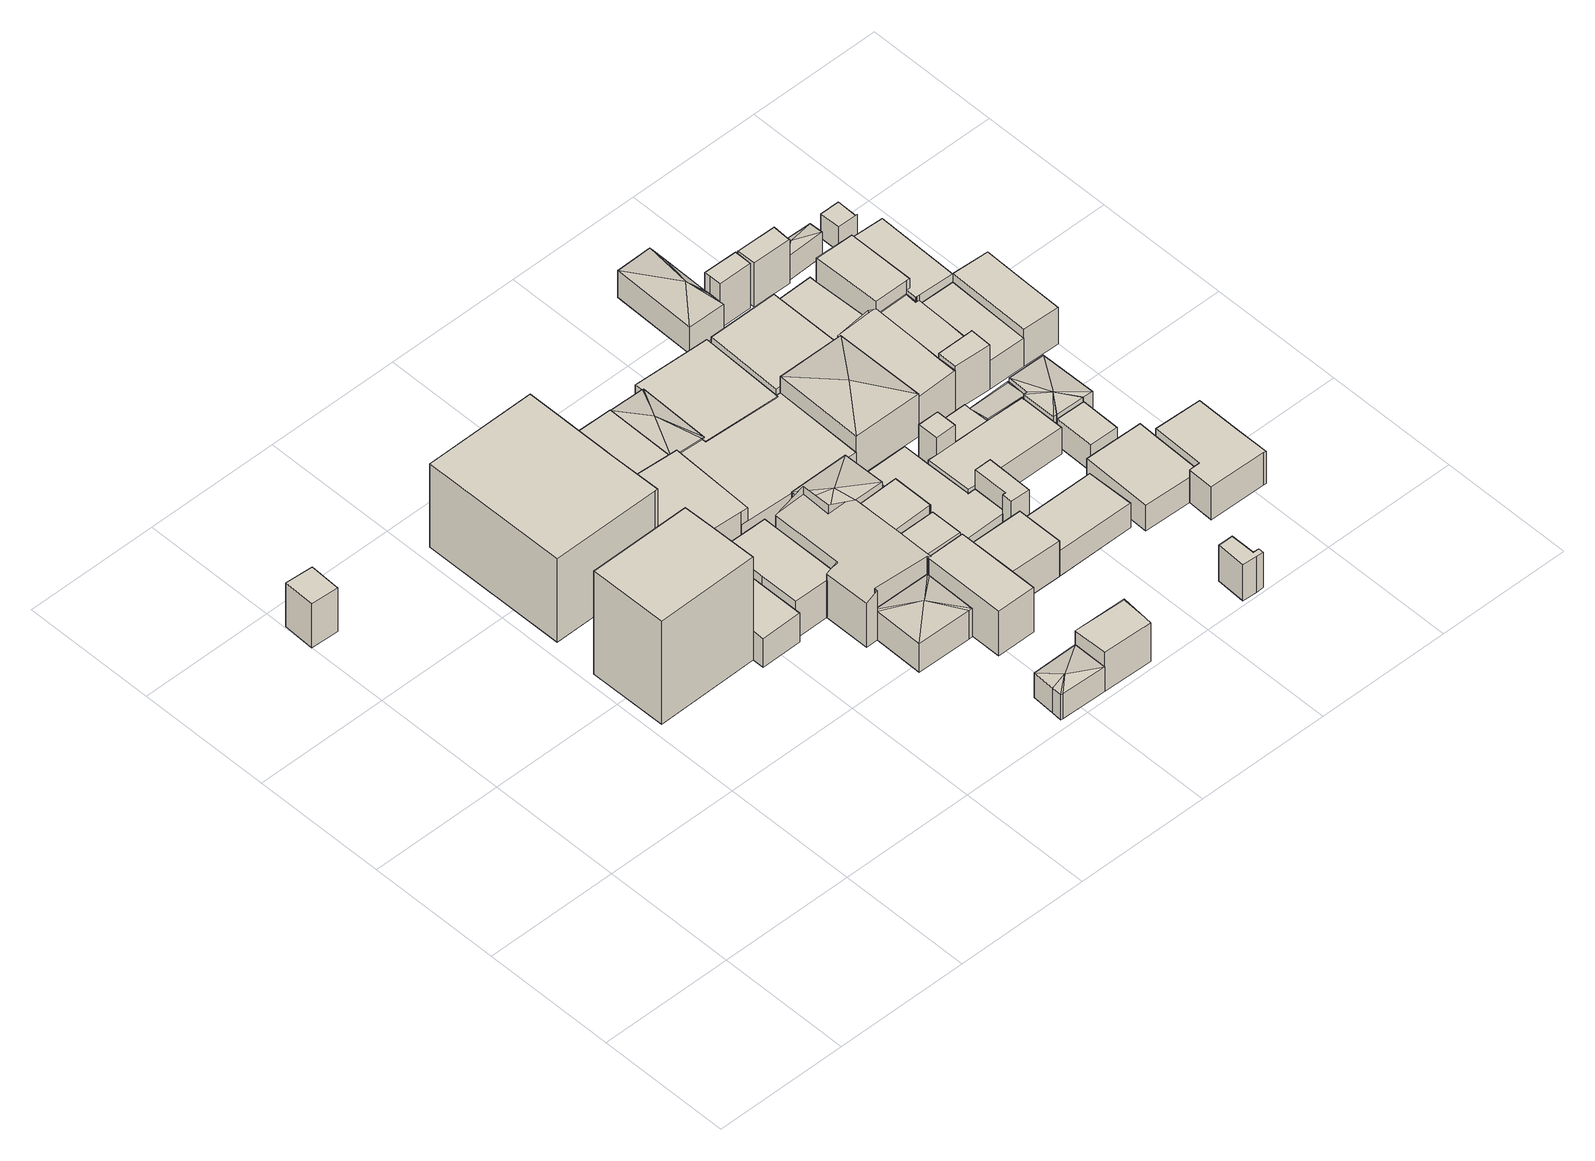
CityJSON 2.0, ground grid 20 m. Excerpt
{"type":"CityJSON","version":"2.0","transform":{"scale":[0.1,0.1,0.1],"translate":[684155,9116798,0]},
"CityObjects":{
"building1":{"type":"Building","attributes":{"Building Type":"Residential","Roof Shape":"shed","Roof Material":"Concrete Glazed Tile","Roof Material Code":"1","Roof Direction":"west","Building Height":7.46,"Roof Slope":18.2,"Footprint Area":19.96,"Solar PV Capacity Low":2.5,"Solar PV Capacity High":3.28,"Solar Annual Energy Low":3604,"Solar Annual Energy High":4750,"Suitable PV Area":14.92},"geometry":[{"type":"MultiSurface","lod":"2.2","boundaries":[[[0,1,2,3]],[[3,2,4,5]],[[2,1,6,4]],[[1,0,7,6]],[[0,3,5,7]],[[5,4,6,7]]]}]},
"building2":{"type":"Building","attributes":{"Building Type":"Office Building","Roof Shape":"flat","Roof Material":"Asbestos Sheet","Roof Material Code":"4","Roof Direction":"west","Building Height":17.81,"Roof Slope":13.5,"Footprint Area":178.63,"Solar PV Capacity Low":24.09,"Solar PV Capacity High":31.64,"Solar Annual Energy Low":34732,"Solar Annual Energy High":45774,"Suitable PV Area":143.8},"geometry":[{"type":"MultiSurface","lod":"2.2","boundaries":[[[8,9,10,11,12]],[[12,11,13,14]],[[11,10,15,13]],[[10,9,16,15]],[[9,8,17,16]],[[8,12,14,17]],[[14,13,15,16,17]]]}]},
"building3":{"type":"Building","attributes":{"Building Type":"Office Building","Roof Shape":"flat","Roof Material":"Asbestos Sheet","Roof Material Code":"4","Roof Direction":"west","Building Height":14.41,"Roof Slope":14,"Footprint Area":370.22,"Solar PV Capacity Low":49.92,"Solar PV Capacity High":65.57,"Solar Annual Energy Low":71982,"Solar Annual Energy High":94867,"Suitable PV Area":298.03},"geometry":[{"type":"MultiSurface","lod":"2.2","boundaries":[[[18,19,20,21,22,23,24,25]],[[25,24,26,27]],[[24,23,28,26]],[[23,22,29,28]],[[22,21,30,29]],[[21,20,31,30]],[[20,19,32,31]],[[19,18,33,32]],[[18,25,27,33]],[[27,26,28,29,30,31,32,33]]]}]},
"building4":{"type":"Building","attributes":{"Building Type":"Residential","Roof Shape":"flat","Roof Material":"Concrete Glazed Tile","Roof Material Code":"1","Roof Direction":"west","Building Height":5,"Roof Slope":12.1,"Footprint Area":56.29,"Solar PV Capacity Low":7.05,"Solar PV Capacity High":9.26,"Solar Annual Energy Low":10163,"Solar Annual Energy High":13394,"Suitable PV Area":42.08},"geometry":[{"type":"MultiSurface","lod":"2.2","boundaries":[[[34,35,12,11,36,37]],[[37,36,38,39]],[[36,11,40,38]],[[11,12,41,40]],[[12,35,42,41]],[[35,34,43,42]],[[34,37,39,43]],[[39,38,40,41,42,43]]]}]},
"building5":{"type":"Building","attributes":{"Building Type":"Residential","Roof Shape":"shed","Roof Material":"Concrete Glazed Tile","Roof Material Code":"1","Roof Direction":"west","Building Height":6.38,"Roof Slope":10.8,"Footprint Area":87.4,"Solar PV Capacity Low":10.94,"Solar PV Capacity High":14.37,"Solar Annual Energy Low":15779,"Solar Annual Energy High":20795,"Suitable PV Area":65.33},"geometry":[{"type":"MultiSurface","lod":"2.2","boundaries":[[[44,35,34,45,46,47,48,49,50]],[[50,49,51,52]],[[49,48,53,51]],[[48,47,54,53]],[[47,46,55,54]],[[46,45,56,55]],[[45,34,57,56]],[[34,35,58,57]],[[35,44,59,58]],[[44,50,52,59]],[[52,51,53,54,55,56,57,58,59]]]}]},
"building6":{"type":"Building","attributes":{"Building Type":"Residential","Roof Shape":"shed","Roof Material":"Concrete Glazed Tile","Roof Material Code":"1","Roof Direction":"west","Building Height":6.93,"Roof Slope":19.7,"Footprint Area":144.08,"Solar PV Capacity Low":18.04,"Solar PV Capacity High":23.69,"Solar Annual Energy Low":26013,"Solar Annual Energy High":34283,"Suitable PV Area":107.7},"geometry":[{"type":"MultiSurface","lod":"2.2","boundaries":[[[22,21,20,19,60,61,62,63]],[[63,62,64,65]],[[62,61,66,64]],[[61,60,67,66]],[[60,19,68,67]],[[19,20,69,68]],[[20,21,70,69]],[[21,22,71,70]],[[22,63,65,71]],[[65,64,66,67,68,69,70,71]]]}]},
"building7":{"type":"Building","attributes":{"Building Type":"Residential","Roof Shape":"hip","Roof Material":"Concrete Aluminum Tile","Roof Material Code":"2","Roof Direction":"west","Building Height":4.93,"Roof Slope":23.8,"Footprint Area":68.33,"Solar PV Capacity Low":8.56,"Solar PV Capacity High":11.24,"Solar Annual Energy Low":12336,"Solar Annual Energy High":16258,"Suitable PV Area":51.07},"geometry":[{"type":"MultiSurface","lod":"2.2","boundaries":[[[72,73,74,75,76,77,78]],[[78,77,79,80]],[[77,76,81,79]],[[76,75,82,81]],[[75,74,83,82]],[[74,73,84,83]],[[73,72,85,84]],[[72,78,80,85]],[[80,79,86]],[[79,81,86]],[[81,82,86]],[[82,83,86]],[[83,84,86]],[[84,85,86]],[[85,80,86]]]}]},
"building8":{"type":"Building","attributes":{"Building Type":"Residential","Roof Shape":"hip","Roof Material":"Concrete Glazed Tile","Roof Material Code":"1","Roof Direction":"west","Building Height":4.34,"Roof Slope":26.6,"Footprint Area":35.18,"Solar PV Capacity Low":4.41,"Solar PV Capacity High":5.79,"Solar Annual Energy Low":6352,"Solar Annual Energy High":8371,"Suitable PV Area":26.3},"geometry":[{"type":"MultiSurface","lod":"2.2","boundaries":[[[87,88,89,90,91,92]],[[92,91,93,94]],[[91,90,95,93]],[[90,89,96,95]],[[89,88,97,96]],[[88,87,98,97]],[[87,92,94,98]],[[94,93,99]],[[93,95,99]],[[95,96,99]],[[96,97,99]],[[97,98,99]],[[98,94,99]]]}]},
"building9":{"type":"Building","attributes":{"Building Type":"Residential","Roof Shape":"gable","Roof Material":"Concrete Glazed Tile","Roof Material Code":"1","Roof Direction":"west","Building Height":7.54,"Roof Slope":29.9,"Footprint Area":152.27,"Solar PV Capacity Low":19.06,"Solar PV Capacity High":25.04,"Solar Annual Energy Low":27491,"Solar Annual Energy High":36231,"Suitable PV Area":113.82},"geometry":[{"type":"MultiSurface","lod":"2.2","boundaries":[[[48,47,46,100,72,78,77,101,102,103,104,105,106,107]],[[107,106,108,109]],[[106,105,110,108]],[[105,104,111,110]],[[104,103,112,111]],[[103,102,113,112]],[[102,101,114,113]],[[101,77,115,114]],[[77,78,116,115]],[[78,72,117,116]],[[72,100,118,117]],[[100,46,119,118]],[[46,47,120,119]],[[47,48,121,120]],[[48,107,109,121]],[[109,108,110,111,112,113,114,115,116,117,118,119,120,121]]]}]},
"building10":{"type":"Building","attributes":{"Building Type":"Residential","Roof Shape":"flat","Roof Material":"Concrete Glazed Tile","Roof Material Code":"1","Roof Direction":"west","Building Height":4.97,"Roof Slope":6.8,"Footprint Area":131.82,"Solar PV Capacity Low":16.5,"Solar PV Capacity High":21.68,"Solar Annual Energy Low":23799,"Solar Annual Energy High":31366,"Suitable PV Area":98.54},"geometry":[{"type":"MultiSurface","lod":"2.2","boundaries":[[[22,63,122,123,23]],[[23,123,124,125]],[[123,122,126,124]],[[122,63,127,126]],[[63,22,128,127]],[[22,23,125,128]],[[125,124,126,127,128]]]}]},
"building11":{"type":"Building","attributes":{"Building Type":"Residential","Roof Shape":"flat","Roof Material":"Concrete Aluminum Tile","Roof Material Code":"2","Roof Direction":"west","Building Height":7.66,"Roof Slope":14.7,"Footprint Area":72.08,"Solar PV Capacity Low":9.03,"Solar PV Capacity High":11.85,"Solar Annual Energy Low":13014,"Solar Annual Energy High":17152,"Suitable PV Area":53.88},"geometry":[{"type":"MultiSurface","lod":"2.2","boundaries":[[[101,77,76,129,130,131,132,133]],[[133,132,134,135]],[[132,131,136,134]],[[131,130,137,136]],[[130,129,138,137]],[[129,76,139,138]],[[76,77,140,139]],[[77,101,141,140]],[[101,133,135,141]],[[135,134,136,137,138,139,140,141]]]}]},
"building12":{"type":"Building","attributes":{"Building Type":"Residential","Roof Shape":"gable","Roof Material":"Concrete Glazed Tile","Roof Material Code":"1","Roof Direction":"west","Building Height":6.72,"Roof Slope":30.3,"Footprint Area":37.93,"Solar PV Capacity Low":4.75,"Solar PV Capacity High":6.24,"Solar Annual Energy Low":6849,"Solar Annual Energy High":9026,"Suitable PV Area":28.36},"geometry":[{"type":"MultiSurface","lod":"2.2","boundaries":[[[142,88,87,143]],[[143,87,144,145]],[[87,88,146,144]],[[88,142,147,146]],[[142,143,145,147]],[[145,144,146,147]]]}]},
"building13":{"type":"Building","attributes":{"Building Type":"Residential","Roof Shape":"gable","Roof Material":"Concrete Glazed Tile","Roof Material Code":"1","Roof Direction":"west","Building Height":6.93,"Roof Slope":26.4,"Footprint Area":27.23,"Solar PV Capacity Low":3.41,"Solar PV Capacity High":4.48,"Solar Annual Energy Low":4916,"Solar Annual Energy High":6479,"Suitable PV Area":20.35},"geometry":[{"type":"MultiSurface","lod":"2.2","boundaries":[[[104,103,102,148,149]],[[149,148,150,151]],[[148,102,152,150]],[[102,103,153,152]],[[103,104,154,153]],[[104,149,151,154]],[[151,150,152,153,154]]]}]},
"building14":{"type":"Building","attributes":{"Building Type":"Residential","Roof Shape":"hip","Roof Material":"Clay Tile Shingle","Roof Material Code":"3","Roof Direction":"west","Building Height":7.61,"Roof Slope":29.7,"Footprint Area":57.28,"Solar PV Capacity Low":7.17,"Solar PV Capacity High":9.42,"Solar Annual Energy Low":10341,"Solar Annual Energy High":13628,"Suitable PV Area":42.81},"geometry":[{"type":"MultiSurface","lod":"2.2","boundaries":[[[107,106,105,155,156,157]],[[157,156,158,159]],[[156,155,160,158]],[[155,105,110,160]],[[105,106,161,110]],[[106,107,162,161]],[[107,157,159,162]],[[159,158,163]],[[158,160,163]],[[160,110,163]],[[110,161,163]],[[161,162,163]],[[162,159,163]]]}]},
"building15":{"type":"Building","attributes":{"Building Type":"Residential","Roof Shape":"hip","Roof Material":"Concrete Glazed Tile","Roof Material Code":"1","Roof Direction":"west","Building Height":4.89,"Roof Slope":25.1,"Footprint Area":56.94,"Solar PV Capacity Low":7.13,"Solar PV Capacity High":9.36,"Solar Annual Energy Low":10280,"Solar Annual Energy High":13548,"Suitable PV Area":42.56},"geometry":[{"type":"MultiSurface","lod":"2.2","boundaries":[[[164,123,122,165,166,167]],[[167,166,168,169]],[[166,165,170,168]],[[165,122,171,170]],[[122,123,172,171]],[[123,164,173,172]],[[164,167,169,173]],[[169,168,174]],[[168,170,174]],[[170,171,174]],[[171,172,174]],[[172,173,174]],[[173,169,174]]]}]},
"building16":{"type":"Building","attributes":{"Building Type":"Residential","Roof Shape":"flat","Roof Material":"Concrete Glazed Tile","Roof Material Code":"1","Roof Direction":"west","Building Height":6.58,"Roof Slope":7.9,"Footprint Area":35.93,"Solar PV Capacity Low":4.5,"Solar PV Capacity High":5.91,"Solar Annual Energy Low":6488,"Solar Annual Energy High":8550,"Suitable PV Area":26.86},"geometry":[{"type":"MultiSurface","lod":"2.2","boundaries":[[[175,176,177,178,179,180]],[[180,179,181,182]],[[179,178,183,181]],[[178,177,184,183]],[[177,176,185,184]],[[176,175,186,185]],[[175,180,182,186]],[[182,181,183,184,185,186]]]}]},
"building17":{"type":"Building","attributes":{"Building Type":"Residential","Roof Shape":"shed","Roof Material":"Concrete Glazed Tile","Roof Material Code":"1","Roof Direction":"west","Building Height":4.54,"Roof Slope":10,"Footprint Area":232.36,"Solar PV Capacity Low":29.09,"Solar PV Capacity High":38.21,"Solar Annual Energy Low":41951,"Solar Annual Energy High":55288,"Suitable PV Area":173.69},"geometry":[{"type":"MultiSurface","lod":"2.2","boundaries":[[[187,188,189,190,165,122,63,62,61,191,192]],[[192,191,193,194]],[[191,61,195,193]],[[61,62,196,195]],[[62,63,197,196]],[[63,122,198,197]],[[122,165,199,198]],[[165,190,200,199]],[[190,189,201,200]],[[189,188,202,201]],[[188,187,203,202]],[[187,192,194,203]],[[194,193,195,196,197,198,199,200,201,202,203]]]}]},
"building18":{"type":"Building","attributes":{"Building Type":"Residential","Roof Shape":"shed","Roof Material":"Concrete Aluminum Tile","Roof Material Code":"2","Roof Direction":"west","Building Height":6.14,"Roof Slope":10.3,"Footprint Area":59.53,"Solar PV Capacity Low":7.45,"Solar PV Capacity High":9.79,"Solar Annual Energy Low":10747,"Solar Annual Energy High":14163,"Suitable PV Area":44.49},"geometry":[{"type":"MultiSurface","lod":"2.2","boundaries":[[[132,131,204,205]],[[205,204,206,207]],[[204,131,208,206]],[[131,132,209,208]],[[132,205,207,209]],[[207,206,208,209]]]}]},
"building19":{"type":"Building","attributes":{"Building Type":"Residential","Roof Shape":"flat","Roof Material":"Concrete Glazed Tile","Roof Material Code":"1","Roof Direction":"west","Building Height":4.11,"Roof Slope":13.1,"Footprint Area":109.06,"Solar PV Capacity Low":13.65,"Solar PV Capacity High":17.93,"Solar Annual Energy Low":19690,"Solar Annual Energy High":25950,"Suitable PV Area":81.52},"geometry":[{"type":"MultiSurface","lod":"2.2","boundaries":[[[210,211,212,213,214,215,216,217,175,180,179,178,218]],[[218,178,219,220]],[[178,179,221,219]],[[179,180,222,221]],[[180,175,223,222]],[[175,217,224,223]],[[217,216,225,224]],[[216,215,226,225]],[[215,214,227,226]],[[214,213,228,227]],[[213,212,229,228]],[[212,211,230,229]],[[211,210,231,230]],[[210,218,220,231]],[[220,219,221,222,223,224,225,226,227,228,229,230,231]]]}]},
"building20":{"type":"Building","attributes":{"Building Type":"Residential","Roof Shape":"shed","Roof Material":"Clay Tile Shingle","Roof Material Code":"3","Roof Direction":"west","Building Height":4.57,"Roof Slope":10.7,"Footprint Area":145.87,"Solar PV Capacity Low":18.26,"Solar PV Capacity High":23.99,"Solar Annual Energy Low":26335,"Solar Annual Energy High":34708,"Suitable PV Area":109.03},"geometry":[{"type":"MultiSurface","lod":"2.2","boundaries":[[[164,167,166,165,190,189,188,232,233,234]],[[234,233,235,236]],[[233,232,237,235]],[[232,188,202,237]],[[188,189,201,202]],[[189,190,238,201]],[[190,165,239,238]],[[165,166,240,239]],[[166,167,241,240]],[[167,164,242,241]],[[164,234,236,242]],[[236,235,237,202,201,238,239,240,241,242]]]}]},
"building21":{"type":"Building","attributes":{"Building Type":"Residential","Roof Shape":"flat","Roof Material":"Concrete Glazed Tile","Roof Material Code":"1","Roof Direction":"west","Building Height":7.44,"Roof Slope":13,"Footprint Area":17.78,"Solar PV Capacity Low":2.23,"Solar PV Capacity High":2.92,"Solar Annual Energy Low":3209,"Solar Annual Energy High":4229,"Suitable PV Area":13.29},"geometry":[{"type":"MultiSurface","lod":"2.2","boundaries":[[[243,213,212,211,210,244,245]],[[245,244,246,247]],[[244,210,248,246]],[[210,211,249,248]],[[211,212,250,249]],[[212,213,251,250]],[[213,243,252,251]],[[243,245,247,252]],[[247,246,248,249,250,251,252]]]}]},
"building22":{"type":"Building","attributes":{"Building Type":"Residential","Roof Shape":"shed","Roof Material":"Concrete Aluminum Tile","Roof Material Code":"2","Roof Direction":"west","Building Height":4.21,"Roof Slope":16.4,"Footprint Area":81.54,"Solar PV Capacity Low":10.21,"Solar PV Capacity High":13.41,"Solar Annual Energy Low":14722,"Solar Annual Energy High":19403,"Suitable PV Area":60.95},"geometry":[{"type":"MultiSurface","lod":"2.2","boundaries":[[[253,205,204,254]],[[254,204,255,256]],[[204,205,257,255]],[[205,253,258,257]],[[253,254,256,258]],[[256,255,257,258]]]}]},
"building23":{"type":"Building","attributes":{"Building Type":"Residential","Roof Shape":"gable","Roof Material":"Concrete Glazed Tile","Roof Material Code":"1","Roof Direction":"west","Building Height":7.6,"Roof Slope":32.7,"Footprint Area":9.37,"Solar PV Capacity Low":1.17,"Solar PV Capacity High":1.54,"Solar Annual Energy Low":1692,"Solar Annual Energy High":2230,"Suitable PV Area":7},"geometry":[{"type":"MultiSurface","lod":"2.2","boundaries":[[[259,260,261,262]],[[262,261,263,264]],[[261,260,265,263]],[[260,259,266,265]],[[259,262,264,266]],[[264,263,265,266]]]}]},
"building24":{"type":"Building","attributes":{"Building Type":"Residential","Roof Shape":"hip","Roof Material":"Concrete Glazed Tile","Roof Material Code":"1","Roof Direction":"west","Building Height":7.32,"Roof Slope":26.8,"Footprint Area":138.01,"Solar PV Capacity Low":17.28,"Solar PV Capacity High":22.7,"Solar Annual Energy Low":24917,"Solar Annual Energy High":32839,"Suitable PV Area":103.16},"geometry":[{"type":"MultiSurface","lod":"2.2","boundaries":[[[267,268,187,192]],[[192,187,269,270]],[[187,268,271,269]],[[268,267,272,271]],[[267,192,270,272]],[[270,269,273]],[[269,271,273]],[[271,272,273]],[[272,270,273]]]}]},
"building25":{"type":"Building","attributes":{"Building Type":"Residential","Roof Shape":"shed","Roof Material":"Concrete Glazed Tile","Roof Material Code":"1","Roof Direction":"west","Building Height":6.13,"Roof Slope":18.2,"Footprint Area":10.78,"Solar PV Capacity Low":1.35,"Solar PV Capacity High":1.77,"Solar Annual Energy Low":1947,"Solar Annual Energy High":2566,"Suitable PV Area":8.06},"geometry":[{"type":"MultiSurface","lod":"2.2","boundaries":[[[274,275,276,277,278,279,280]],[[280,279,281,282]],[[279,278,283,281]],[[278,277,284,283]],[[277,276,285,284]],[[276,275,286,285]],[[275,274,287,286]],[[274,280,282,287]],[[282,281,283,284,285,286,287]]]}]},
"building26":{"type":"Building","attributes":{"Building Type":"Residential","Roof Shape":"shed","Roof Material":"Concrete Glazed Tile","Roof Material Code":"1","Roof Direction":"west","Building Height":4.56,"Roof Slope":15.1,"Footprint Area":107.73,"Solar PV Capacity Low":13.49,"Solar PV Capacity High":17.72,"Solar Annual Energy Low":19451,"Solar Annual Energy High":25634,"Suitable PV Area":80.53},"geometry":[{"type":"MultiSurface","lod":"2.2","boundaries":[[[288,261,260,215,214,213,243,289,290,291,292]],[[292,291,293,294]],[[291,290,295,293]],[[290,289,296,295]],[[289,243,297,296]],[[243,213,298,297]],[[213,214,299,298]],[[214,215,300,299]],[[215,260,301,300]],[[260,261,302,301]],[[261,288,303,302]],[[288,292,294,303]],[[294,293,295,296,297,298,299,300,301,302,303]]]}]},
"building27":{"type":"Building","attributes":{"Building Type":"Residential","Roof Shape":"flat","Roof Material":"Concrete Glazed Tile","Roof Material Code":"1","Roof Direction":"west","Building Height":5.61,"Roof Slope":11.5,"Footprint Area":123.42,"Solar PV Capacity Low":15.45,"Solar PV Capacity High":20.3,"Solar Annual Energy Low":22283,"Solar Annual Energy High":29368,"Suitable PV Area":92.26},"geometry":[{"type":"MultiSurface","lod":"2.2","boundaries":[[[232,188,187,268,304,305]],[[305,304,306,307]],[[304,268,308,306]],[[268,187,309,308]],[[187,188,310,309]],[[188,232,311,310]],[[232,305,307,311]],[[307,306,308,309,310,311]]]}]},
"building28":{"type":"Building","attributes":{"Building Type":"Residential","Roof Shape":"flat","Roof Material":"Clay Tile Shingle","Roof Material Code":"3","Roof Direction":"west","Building Height":4.51,"Roof Slope":8.9,"Footprint Area":20.94,"Solar PV Capacity Low":2.62,"Solar PV Capacity High":3.44,"Solar Annual Energy Low":3780,"Solar Annual Energy High":4982,"Suitable PV Area":15.65},"geometry":[{"type":"MultiSurface","lod":"2.2","boundaries":[[[312,262,261,288,313,314]],[[314,313,315,316]],[[313,288,317,315]],[[288,261,318,317]],[[261,262,319,318]],[[262,312,320,319]],[[312,314,316,320]],[[316,315,317,318,319,320]]]}]},
"building29":{"type":"Building","attributes":{"Building Type":"Residential","Roof Shape":"hip","Roof Material":"Concrete Glazed Tile","Roof Material Code":"1","Roof Direction":"west","Building Height":4.57,"Roof Slope":26.4,"Footprint Area":71.38,"Solar PV Capacity Low":8.94,"Solar PV Capacity High":11.74,"Solar Annual Energy Low":12888,"Solar Annual Energy High":16985,"Suitable PV Area":53.36},"geometry":[{"type":"MultiSurface","lod":"2.2","boundaries":[[[321,322,323,324,325,326,327,328,329,330]],[[330,329,331,332]],[[329,328,333,331]],[[328,327,334,333]],[[327,326,335,334]],[[326,325,336,335]],[[325,324,337,336]],[[324,323,338,337]],[[323,322,339,338]],[[322,321,340,339]],[[321,330,332,340]],[[332,331,341]],[[331,333,341]],[[333,334,341]],[[334,335,341]],[[335,336,341]],[[336,337,341]],[[337,338,341]],[[338,339,341]],[[339,340,341]],[[340,332,341]]]}]},
"building30":{"type":"Building","attributes":{"Building Type":"Residential","Roof Shape":"gable","Roof Material":"Concrete Glazed Tile","Roof Material Code":"1","Roof Direction":"west","Building Height":6.83,"Roof Slope":25.4,"Footprint Area":88.3,"Solar PV Capacity Low":11.06,"Solar PV Capacity High":14.52,"Solar Annual Energy Low":15941,"Solar Annual Energy High":21009,"Suitable PV Area":66},"geometry":[{"type":"MultiSurface","lod":"2.2","boundaries":[[[342,343,344,345,304,268,267]],[[267,268,346,347]],[[268,304,348,346]],[[304,345,349,348]],[[345,344,350,349]],[[344,343,351,350]],[[343,342,352,351]],[[342,267,347,352]],[[347,346,348,349,350,351,352]]]}]},
"building31":{"type":"Building","attributes":{"Building Type":"Residential","Roof Shape":"flat","Roof Material":"Concrete Aluminum Tile","Roof Material Code":"2","Roof Direction":"west","Building Height":4.4,"Roof Slope":12.7,"Footprint Area":92.09,"Solar PV Capacity Low":11.53,"Solar PV Capacity High":15.14,"Solar Annual Energy Low":16627,"Solar Annual Energy High":21913,"Suitable PV Area":68.84},"geometry":[{"type":"MultiSurface","lod":"2.2","boundaries":[[[353,354,355,356,357,358]],[[358,357,359,360]],[[357,356,361,359]],[[356,355,362,361]],[[355,354,363,362]],[[354,353,364,363]],[[353,358,360,364]],[[360,359,361,362,363,364]]]}]},
"building32":{"type":"Building","attributes":{"Building Type":"Residential","Roof Shape":"gable","Roof Material":"Concrete Glazed Tile","Roof Material Code":"1","Roof Direction":"west","Building Height":4.55,"Roof Slope":34,"Footprint Area":19.37,"Solar PV Capacity Low":2.43,"Solar PV Capacity High":3.19,"Solar Annual Energy Low":3498,"Solar Annual Energy High":4610,"Suitable PV Area":14.48},"geometry":[{"type":"MultiSurface","lod":"2.2","boundaries":[[[313,288,292,291,365,366,367]],[[367,366,368,369]],[[366,365,370,368]],[[365,291,371,370]],[[291,292,372,371]],[[292,288,373,372]],[[288,313,315,373]],[[313,367,369,315]],[[369,368,370,371,372,373,315]]]}]},
"building33":{"type":"Building","attributes":{"Building Type":"Residential","Roof Shape":"flat","Roof Material":"Concrete Glazed Tile","Roof Material Code":"1","Roof Direction":"west","Building Height":7.67,"Roof Slope":11.8,"Footprint Area":13.44,"Solar PV Capacity Low":1.68,"Solar PV Capacity High":2.21,"Solar Annual Energy Low":2426,"Solar Annual Energy High":3198,"Suitable PV Area":10.05},"geometry":[{"type":"MultiSurface","lod":"2.2","boundaries":[[[374,324,323,322,375]],[[375,322,376,377]],[[322,323,378,376]],[[323,324,379,378]],[[324,374,380,379]],[[374,375,377,380]],[[377,376,378,379,380]]]}]},
"building34":{"type":"Building","attributes":{"Building Type":"Residential","Roof Shape":"gable","Roof Material":"Concrete Glazed Tile","Roof Material Code":"1","Roof Direction":"west","Building Height":4.58,"Roof Slope":26.2,"Footprint Area":25.22,"Solar PV Capacity Low":3.16,"Solar PV Capacity High":4.15,"Solar Annual Energy Low":4553,"Solar Annual Energy High":6000,"Suitable PV Area":18.85},"geometry":[{"type":"MultiSurface","lod":"2.2","boundaries":[[[381,382,383,384,385]],[[385,384,386,387]],[[384,383,388,386]],[[383,382,389,388]],[[382,381,390,389]],[[381,385,387,390]],[[387,386,388,389,390]]]}]},
"building35":{"type":"Building","attributes":{"Building Type":"Residential","Roof Shape":"flat","Roof Material":"Concrete Glazed Tile","Roof Material Code":"1","Roof Direction":"west","Building Height":4.06,"Roof Slope":6.9,"Footprint Area":70.59,"Solar PV Capacity Low":8.84,"Solar PV Capacity High":11.61,"Solar Annual Energy Low":12745,"Solar Annual Energy High":16797,"Suitable PV Area":52.77},"geometry":[{"type":"MultiSurface","lod":"2.2","boundaries":[[[391,392,305,304,345,344]],[[344,345,393,394]],[[345,304,395,393]],[[304,305,396,395]],[[305,392,397,396]],[[392,391,398,397]],[[391,344,394,398]],[[394,393,395,396,397,398]]]}]},
"building36":{"type":"Building","attributes":{"Building Type":"Residential","Roof Shape":"flat","Roof Material":"Concrete Glazed Tile","Roof Material Code":"1","Roof Direction":"west","Building Height":7.7,"Roof Slope":10.3,"Footprint Area":17.07,"Solar PV Capacity Low":2.14,"Solar PV Capacity High":2.81,"Solar Annual Energy Low":3082,"Solar Annual Energy High":4062,"Suitable PV Area":12.76},"geometry":[{"type":"MultiSurface","lod":"2.2","boundaries":[[[399,400,401,342,402]],[[402,342,403,404]],[[342,401,405,403]],[[401,400,406,405]],[[400,399,407,406]],[[399,402,404,407]],[[404,403,405,406,407]]]}]},
"building37":{"type":"Building","attributes":{"Building Type":"Residential","Roof Shape":"hip","Roof Material":"Concrete Glazed Tile","Roof Material Code":"1","Roof Direction":"west","Building Height":5.4,"Roof Slope":21.2,"Footprint Area":50.74,"Solar PV Capacity Low":6.35,"Solar PV Capacity High":8.34,"Solar Annual Energy Low":9160,"Solar Annual Energy High":12072,"Suitable PV Area":37.93},"geometry":[{"type":"MultiSurface","lod":"2.2","boundaries":[[[408,366,365,291,290,409,383,382,381,410]],[[410,381,411,412]],[[381,382,413,411]],[[382,383,414,413]],[[383,409,415,414]],[[409,290,416,415]],[[290,291,417,416]],[[291,365,418,417]],[[365,366,419,418]],[[366,408,420,419]],[[408,410,412,420]],[[412,411,421]],[[411,413,421]],[[413,414,421]],[[414,415,421]],[[415,416,421]],[[416,417,421]],[[417,418,421]],[[418,419,421]],[[419,420,421]],[[420,412,421]]]}]},
"building38":{"type":"Building","attributes":{"Building Type":"Residential","Roof Shape":"gable","Roof Material":"Concrete Glazed Tile","Roof Material Code":"1","Roof Direction":"west","Building Height":5.44,"Roof Slope":34.2,"Footprint Area":61.9,"Solar PV Capacity Low":7.75,"Solar PV Capacity High":10.18,"Solar Annual Energy Low":11175,"Solar Annual Energy High":14728,"Suitable PV Area":46.27},"geometry":[{"type":"MultiSurface","lod":"2.2","boundaries":[[[399,422,423,424,425,426,344,343,401]],[[401,343,427,428]],[[343,344,429,427]],[[344,426,430,429]],[[426,425,431,430]],[[425,424,432,431]],[[424,423,433,432]],[[423,422,434,433]],[[422,399,435,434]],[[399,401,428,435]],[[428,427,429,430,431,432,433,434,435]]]}]},
"building39":{"type":"Building","attributes":{"Building Type":"Residential","Roof Shape":"shed","Roof Material":"Concrete Aluminum Tile","Roof Material Code":"2","Roof Direction":"west","Building Height":5.55,"Roof Slope":11.1,"Footprint Area":92.09,"Solar PV Capacity Low":11.53,"Solar PV Capacity High":15.14,"Solar Annual Energy Low":16627,"Solar Annual Energy High":21913,"Suitable PV Area":68.84},"geometry":[{"type":"MultiSurface","lod":"2.2","boundaries":[[[356,355,354,436,437,438,439,440]],[[440,439,441,442]],[[439,438,443,441]],[[438,437,444,443]],[[437,436,445,444]],[[436,354,446,445]],[[354,355,447,446]],[[355,356,448,447]],[[356,440,442,448]],[[442,441,443,444,445,446,447,448]]]}]},
"building40":{"type":"Building","attributes":{"Building Type":"Residential","Roof Shape":"flat","Roof Material":"Concrete Glazed Tile","Roof Material Code":"1","Roof Direction":"west","Building Height":7.62,"Roof Slope":13.9,"Footprint Area":16.51,"Solar PV Capacity Low":2.07,"Solar PV Capacity High":2.72,"Solar Annual Energy Low":2981,"Solar Annual Energy High":3929,"Suitable PV Area":12.34},"geometry":[{"type":"MultiSurface","lod":"2.2","boundaries":[[[449,450,451,452,453,454,455]],[[455,454,456,457]],[[454,453,458,456]],[[453,452,459,458]],[[452,451,460,459]],[[451,450,461,460]],[[450,449,462,461]],[[449,455,457,462]],[[457,456,458,459,460,461,462]]]}]},
"building41":{"type":"Building","attributes":{"Building Type":"Residential","Roof Shape":"shed","Roof Material":"Concrete Glazed Tile","Roof Material Code":"1","Roof Direction":"west","Building Height":7.95,"Roof Slope":18.6,"Footprint Area":58.01,"Solar PV Capacity Low":7.26,"Solar PV Capacity High":9.54,"Solar Annual Energy Low":10473,"Solar Annual Energy High":13803,"Suitable PV Area":43.36},"geometry":[{"type":"MultiSurface","lod":"2.2","boundaries":[[[463,464,465,391,344,426]],[[426,344,466,467]],[[344,391,468,466]],[[391,465,469,468]],[[465,464,470,469]],[[464,463,471,470]],[[463,426,467,471]],[[467,466,468,469,470,471]]]}]},
"building42":{"type":"Building","attributes":{"Building Type":"Residential","Roof Shape":"flat","Roof Material":"Concrete Glazed Tile","Roof Material Code":"1","Roof Direction":"west","Building Height":4.93,"Roof Slope":14.6,"Footprint Area":69.77,"Solar PV Capacity Low":8.74,"Solar PV Capacity High":11.47,"Solar Annual Energy Low":12597,"Solar Annual Energy High":16601,"Suitable PV Area":52.15},"geometry":[{"type":"MultiSurface","lod":"2.2","boundaries":[[[472,473,422,399,402]],[[402,399,474,475]],[[399,422,476,474]],[[422,473,477,476]],[[473,472,478,477]],[[472,402,475,478]],[[475,474,476,477,478]]]}]},
"building43":{"type":"Building","attributes":{"Building Type":"Residential","Roof Shape":"hip","Roof Material":"Concrete Glazed Tile","Roof Material Code":"1","Roof Direction":"west","Building Height":4.15,"Roof Slope":29.4,"Footprint Area":13.17,"Solar PV Capacity Low":1.65,"Solar PV Capacity High":2.17,"Solar Annual Energy Low":2379,"Solar Annual Energy High":3135,"Suitable PV Area":9.85},"geometry":[{"type":"MultiSurface","lod":"2.2","boundaries":[[[479,480,450,449,481]],[[481,449,482,483]],[[449,450,484,482]],[[450,480,485,484]],[[480,479,486,485]],[[479,481,483,486]],[[483,482,487]],[[482,484,487]],[[484,485,487]],[[485,486,487]],[[486,483,487]]]}]},
"building44":{"type":"Building","attributes":{"Building Type":"Residential","Roof Shape":"shed","Roof Material":"Concrete Glazed Tile","Roof Material Code":"1","Roof Direction":"west","Building Height":6.33,"Roof Slope":11.8,"Footprint Area":71.69,"Solar PV Capacity Low":8.98,"Solar PV Capacity High":11.79,"Solar Annual Energy Low":12943,"Solar Annual Energy High":17058,"Suitable PV Area":53.59},"geometry":[{"type":"MultiSurface","lod":"2.2","boundaries":[[[488,465,464,463,426,425,424,423,422,473,489]],[[489,473,490,491]],[[473,422,492,490]],[[422,423,493,492]],[[423,424,494,493]],[[424,425,495,494]],[[425,426,496,495]],[[426,463,497,496]],[[463,464,498,497]],[[464,465,499,498]],[[465,488,500,499]],[[488,489,491,500]],[[490,492,493,494,495,496,497,498,499,500,491]]]}]},
"building45":{"type":"Building","attributes":{"Building Type":"Residential","Roof Shape":"shed","Roof Material":"Concrete Glazed Tile","Roof Material Code":"1","Roof Direction":"west","Building Height":6.32,"Roof Slope":11.9,"Footprint Area":71.12,"Solar PV Capacity Low":8.9,"Solar PV Capacity High":11.7,"Solar Annual Energy Low":12841,"Solar Annual Energy High":16923,"Suitable PV Area":53.16},"geometry":[{"type":"MultiSurface","lod":"2.2","boundaries":[[[473,472,501,502,503]],[[503,502,504,505]],[[502,501,506,504]],[[501,472,507,506]],[[472,473,508,507]],[[473,503,505,508]],[[505,504,506,507,508]]]}]},
"building46":{"type":"Building","attributes":{"Building Type":"Residential","Roof Shape":"flat","Roof Material":"Concrete Glazed Tile","Roof Material Code":"1","Roof Direction":"west","Building Height":4.15,"Roof Slope":7.5,"Footprint Area":8.79,"Solar PV Capacity Low":1.1,"Solar PV Capacity High":1.45,"Solar Annual Energy Low":1587,"Solar Annual Energy High":2091,"Suitable PV Area":6.57},"geometry":[{"type":"MultiSurface","lod":"2.2","boundaries":[[[509,510,511,512,513]],[[513,512,514,515]],[[512,511,516,514]],[[511,510,517,516]],[[510,509,518,517]],[[509,513,515,518]],[[514,516,517,518,515]]]}]}
},
"vertices":[
[0,722,0],[42,720,0],[44,767,0],[2,769,0],[44,767,75],[2,769,76],[42,720,75],[0,722,76],
[368,457,0],[215,456,0],[216,339,0],[370,341,0],[369,415,0],[370,341,178],[369,415,178],[216,339,178],[215,456,178],[368,457,178],
[220,525,0],[384,526,0],[388,526,0],[387,605,0],[387,614,0],[387,729,0],[387,747,0],[219,746,0],[387,747,144],[219,746,144],[387,729,144],[387,614,144],[387,605,144],[388,526,144],[384,526,144],[220,525,144],
[431,389,0],[431,416,0],[370,323,0],[431,324,0],[370,323,50],[431,324,50],[370,341,50],[369,415,50],[431,416,50],[431,389,50],
[431,457,0],[431,331,0],[483,331,0],[500,331,0],[500,438,0],[500,445,0],[500,457,0],[500,445,64],[500,457,64],[500,438,64],[500,331,64],[483,331,64],[431,331,65],[431,389,65],[431,416,65],[431,457,65],
[383,484,0],[484,481,0],[495,481,0],[500,610,0],[495,481,69],[500,610,69],[484,481,70],[383,484,73],[384,526,73],[388,526,73],[387,605,73],[387,614,73],
[501,262,0],[500,188,0],[582,187,0],[587,187,0],[588,263,0],[588,266,0],[501,267,0],[588,266,49],[501,267,49],[588,263,49],[587,187,49],[582,187,49],[500,188,49],[501,262,49],[550,232,56],
[639,11,0],[639,62,0],[571,62,0],[569,28,0],[568,13,0],[571,13,0],[568,13,43],[571,13,43],[569,28,43],[571,62,43],[639,62,43],[639,11,43],[593,32,48],
[483,262,0],[594,266,0],[594,275,0],[594,286,0],[594,323,0],[593,396,0],[547,396,0],[547,439,0],[547,396,100],[547,439,100],[593,396,76],[594,323,76],[594,286,75],[594,275,75],[594,266,75],[588,266,79],[501,267,85],[501,262,85],[483,262,76],[483,331,75],[500,331,84],[500,438,84],
[500,619,0],[501,727,0],[501,727,50],[387,729,50],[500,619,50],[500,610,50],[387,614,50],
[588,142,0],[646,142,0],[646,189,0],[646,257,0],[646,266,0],[646,257,77],[646,266,77],[646,189,77],[646,142,77],[588,142,77],[588,263,77],[588,266,77],[594,266,77],
[716,58,0],[714,9,0],[639,11,68],[714,9,67],[639,62,67],[716,58,70],
[651,275,0],[651,323,0],[651,275,69],[651,323,69],[594,275,70],[594,286,69],[594,323,69],
[637,396,0],[636,459,0],[547,459,0],[636,459,76],[547,459,76],[637,396,76],[547,396,76],[547,439,76],[584,424,82],
[553,726,0],[549,617,0],[552,617,0],[555,725,0],[552,617,49],[555,725,49],[549,617,49],[500,619,49],[501,727,49],[553,726,49],[530,680,54],
[657,396,0],[600,395,0],[600,334,0],[658,335,0],[659,335,0],[659,396,0],[659,335,66],[659,396,66],[658,335,66],[600,334,66],[600,395,66],[657,396,66],
[672,610,0],[665,610,0],[665,607,0],[549,611,0],[484,480,0],[669,475,0],[484,480,48],[669,475,45],[484,481,48],[495,481,48],[500,610,48],[500,619,48],[549,617,47],[549,611,47],[665,607,46],[665,610,46],[672,610,45],
[733,188,0],[733,257,0],[733,188,61],[733,257,61],[646,189,63],[646,257,63],
[728,282,0],[731,282,0],[733,282,0],[733,335,0],[722,335,0],[721,404,0],[721,445,0],[657,445,0],[659,281,0],[658,335,41],[659,281,41],[659,335,41],[659,396,41],[657,396,41],[657,445,41],[721,445,41],[721,404,41],[722,335,41],[733,335,41],[733,282,41],[731,282,41],[728,282,41],
[669,727,0],[669,735,0],[553,738,0],[669,735,46],[553,738,48],[669,727,46],[549,611,48],[549,617,48],[552,617,48],[555,725,48],[553,726,48],
[758,335,0],[728,267,0],[757,266,0],[728,267,74],[757,266,74],[728,282,74],[731,282,74],[733,282,74],[733,335,74],[758,335,74],
[850,258,0],[851,188,0],[733,188,44],[851,188,42],[733,257,44],[850,258,42],
[735,435,0],[735,404,0],[766,404,0],[766,435,0],[766,404,76],[766,435,76],[735,404,76],[735,435,76],
[772,474,0],[772,610,0],[672,610,73],[669,475,73],[772,610,73],[772,474,73],[721,542,83],
[888,50,0],[866,50,0],[864,6,0],[886,5,0],[897,5,0],[897,13,0],[888,13,0],[897,13,61],[888,13,62],[897,5,61],[886,5,62],[864,6,62],[866,50,62],[888,50,62],
[820,404,0],[876,334,0],[876,348,0],[876,400,0],[876,403,0],[876,400,46],[876,403,46],[876,348,46],[876,334,46],[758,335,47],[733,335,47],[722,335,48],[721,404,48],[735,404,47],[766,404,47],[820,404,46],
[772,615,0],[773,727,0],[772,615,56],[773,727,56],[772,610,56],[672,610,56],[665,610,56],[669,727,56],
[766,443,0],[819,434,0],[819,443,0],[819,434,45],[819,443,45],[820,404,45],[766,404,45],[766,435,45],[766,443,45],
[724,766,0],[724,769,0],[724,787,0],[724,796,0],[725,869,0],[725,887,0],[725,893,0],[671,892,0],[668,764,0],[724,763,0],[668,764,46],[724,763,46],[671,892,46],[725,893,46],[725,887,46],[725,869,46],[724,796,46],[724,787,46],[724,769,46],[724,766,46],[714,819,51],
[833,474,0],[833,504,0],[837,616,0],[824,616,0],[772,610,68],[772,474,68],[772,615,68],[824,616,74],[837,616,68],[833,504,70],[833,474,70],
[860,171,0],[931,169,0],[947,169,0],[949,247,0],[950,275,0],[863,277,0],[950,275,44],[863,277,44],[949,247,44],[947,169,44],[931,169,44],[860,171,44],
[882,400,0],[882,432,0],[882,434,0],[882,432,47],[882,434,46],[882,400,45],[876,400,45],[876,403,47],[820,404,48],
[774,795,0],[774,769,0],[724,769,77],[774,769,77],[724,787,77],[724,796,77],[774,795,77],
[925,347,0],[924,347,0],[882,348,0],[881,289,0],[924,288,0],[881,289,46],[924,288,46],[882,348,46],[924,347,46],[925,347,46],
[834,717,0],[834,728,0],[824,616,41],[837,616,41],[772,615,41],[773,727,41],[834,728,41],[834,717,41],
[889,504,0],[887,504,0],[834,504,0],[888,472,0],[833,474,77],[888,472,77],[834,504,77],[887,504,77],[889,504,77],
[938,431,0],[881,348,0],[939,346,0],[925,347,54],[939,346,54],[924,347,54],[882,348,54],[881,348,54],[876,348,54],[876,400,54],[882,400,54],[882,432,54],[938,431,54],[901,375,59],
[893,599,0],[889,599,0],[887,599,0],[886,599,0],[887,616,0],[833,504,54],[834,504,55],[837,616,57],[887,616,58],[886,599,58],[887,599,58],[889,599,57],[893,599,54],[889,504,57],
[930,130,0],[1016,129,0],[1020,129,0],[1020,176,0],[1021,246,0],[1020,176,55],[1021,246,55],[1020,129,55],[1016,129,56],[930,130,57],[931,169,57],[947,169,57],[949,247,57],
[836,770,0],[837,794,0],[781,795,0],[780,795,0],[778,795,0],[778,767,0],[836,766,0],[778,767,76],[836,766,76],[778,795,76],[780,795,76],[781,795,76],[837,794,76],[836,770,76],
[893,616,0],[893,717,0],[889,717,0],[837,616,81],[887,616,80],[834,717,82],[889,717,80],[893,717,80],[893,616,80],
[944,471,0],[947,598,0],[889,504,49],[888,472,49],[893,599,49],[947,598,49],[944,471,49],
[895,792,0],[842,794,0],[896,772,0],[836,770,42],[896,772,42],[837,794,42],[842,794,42],[895,792,42],[858,786,44],
[890,725,0],[950,724,0],[947,598,63],[950,724,63],[893,599,65],[889,599,65],[887,599,65],[886,599,65],[887,616,65],[893,616,65],[893,717,65],[889,717,65],[890,725,65],
[1000,470,0],[1001,518,0],[1003,596,0],[1001,518,63],[1003,596,63],[1000,470,63],[944,471,64],[947,598,64],
[944,764,0],[945,795,0],[916,795,0],[916,764,0],[947,764,0],[916,764,42],[947,764,42],[916,795,42],[945,795,42],[944,764,42]
]}
